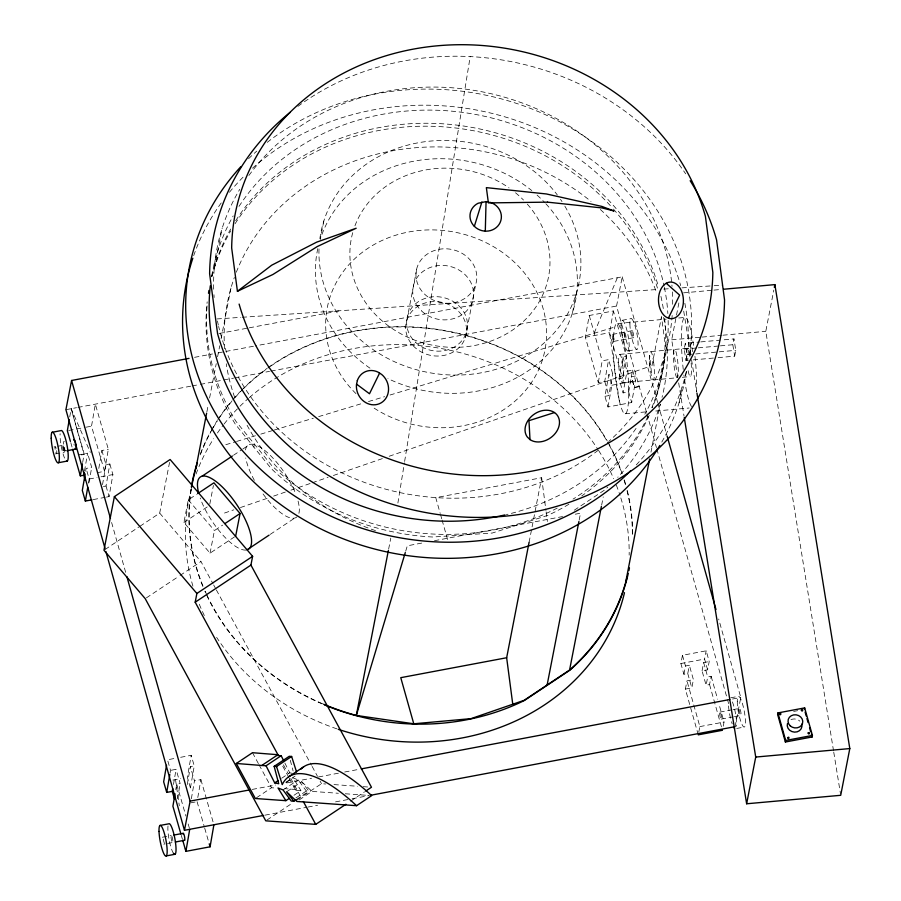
<?xml version="1.0" encoding="UTF-8"?>
<svg xmlns="http://www.w3.org/2000/svg" width="901" height="901" viewBox="0 0 901 901"><rect width="100%" height="100%" fill="white"/><g stroke="black" fill="none" stroke-linecap="round" stroke-linejoin="round"><path stroke-width="0.68" stroke-dasharray="4.5 3.38" d="M397.893 503.051L404.403 462.821M404.628 461.436L470.187 56.594M69.726 416.96L71.156 408.694L90.325 452.381M82.655 462.472L84.153 453.845L71.156 408.694L84.052 454.431L81.428 454.926M104.516 471.324L91.519 426.173L95.337 404.144L108.334 449.295L104.516 471.324L98.074 472.529M84.491 471.099L87.6 453.192L78.894 454.836M85.651 471.189L86.124 468.43L91.677 467.382L87.6 453.192M88.456 483.161L89.176 479.028L86.124 468.43M89.053 482.531L91.677 467.382M98.795 468.407L101.892 450.5L108.334 449.295M105.98 464.691L102.162 486.72L106.025 485.999L109.843 463.97L105.98 464.691L101.892 450.5M106.431 497.093L109.066 496.597L112.895 474.568L109.843 463.97M170.052 773.137L170.526 770.378L167.485 759.78L175.38 758.293M173.454 784.478L176.078 769.33L170.526 770.378M175.774 789.681L176.72 784.174L180.166 783.521L176.078 769.33M177.542 798.669L180.166 783.521M180.65 757.302L191.192 755.32L187.374 777.349L190.426 787.947L187.847 788.431M187.284 784.546L190.381 766.638L194.244 765.918L191.192 755.32M190.426 787.947L194.244 765.918M191.361 798.736L194.47 780.829L190.381 766.638M197.792 797.52L200.9 779.624L194.47 780.829M598.298 382.576L602.195 360.839L608.625 359.623L604.729 381.36L598.298 382.576L585.335 337.256L589.231 315.508L613.412 310.958L626.375 356.289L622.467 378.026L619.032 378.668L623.098 392.915L628.65 391.879L632.558 370.131L627.006 371.178L623.098 392.915M613.412 310.958L609.504 332.694L619.843 404.74M632.558 370.131L635.599 380.774L631.691 402.51L607.984 406.97L604.943 396.339L608.839 374.602L612.703 373.87L608.625 359.623M604.943 396.339L608.806 395.607L612.703 373.87M607.984 406.97L611.892 385.234L608.839 374.602M619.032 378.668L622.929 356.931L626.375 356.289M646.513 412.331L616.554 306.036L622.231 276.832L255.355 345.894M139.959 526.263L159.702 513.12L169.591 462.258M214.562 267.394L222.164 228.257M234.519 536.872L210.046 553.158L183.905 522.467L188.298 499.886L196.452 494.446M206.903 411.757L208.232 404.876M209.573 398.005L216.251 363.655M217.591 356.785L219.72 345.793M221.06 338.922L230.949 288.072M209.798 504.076L213.413 485.47M210.046 553.158L214.438 530.576L222.592 525.137M253.823 447.076L254.397 444.125M323.819 221.027L320.272 239.283A131.501 116.747 11 0 1 531.804 190.595M406.824 320.283L417.084 267.484M388.635 549.148L390.775 538.156M465.4 337.346A30.544 27.109 11 0 0 428.594 302.139A30.544 27.109 11 0 0 414.347 346.964A30.544 27.109 11 0 0 465.4 337.346L475.672 284.558A30.544 27.109 11 0 0 438.855 249.352A30.544 27.109 11 0 0 424.608 294.165A30.544 27.109 11 0 0 475.672 284.558M572.484 312.76L576.032 294.503M529.09 542.312L541.647 477.721L435.757 497.656L440.217 513.457M579.174 520.091L580.514 513.21L574.996 514.246M601.643 505.146L603.242 496.901M651.964 365.761L661.503 316.656L665.062 343.416A230.419 204.572 11 0 1 652.392 407.759M656.525 396.147L664.127 357.01M677.766 377.316L671.707 339.812L676.246 316.454M676.516 315.08L679.455 299.965M650.972 452.167L660.32 404.076A222.479 197.522 11 0 1 617.737 477.327M688.353 360.321L686.01 360.535L684.174 349.115L685.301 343.304L699.424 342.031M686.01 360.535L687.148 354.724L685.301 343.304M679.095 402.724L682.226 386.619M718.086 357.641L734.664 356.154L732.817 344.723L733.943 338.911L721.521 340.037M734.664 356.154L735.79 350.343L733.943 338.911M683.893 674.252L685.492 666.008L689.355 665.287L687.756 673.531L683.893 674.252L680.874 663.519L682.474 655.275L706.181 650.815L709.211 661.548L707.612 669.792L702.059 670.84L706.102 685.21L709.549 684.557L711.148 676.313L707.713 676.966L706.102 685.21M698.264 734.833L685.368 689.107L686.979 680.863L693.41 679.658L689.355 665.287M685.368 689.107L691.81 687.902L693.41 679.658M833.538 750.848L765.794 331.331L773.801 290.111M702.059 670.84L703.658 662.595L709.211 661.548M707.612 669.792L704.582 659.059L706.181 650.815M698.793 732.085L699.863 726.589L686.979 680.863M723.233 726.161L724.044 722.039L719.111 704.559M735.103 726.668L740.78 697.464L718.671 619.021M405.698 551.187L407.32 545.803L423.639 542.729M594.232 332.998L617.365 277.756M233.517 455.253L241.671 449.813M242.842 449.036L249.825 444.384M105.124 549.464L138.799 527.04M183.905 522.467L207.207 506.948M146.379 597.881L178.894 576.235M180.054 575.457L200.957 561.537L213.008 583.758M270.255 534.361L294.717 518.064M574.297 510.191L604.571 490.031A222.479 197.522 11 0 0 607.713 487.216M281.664 778.239L289.795 772.821L293.816 773.677M256.515 797.745L271.516 787.744L276.855 788.127M285.763 782.282L295.055 776.099M286.146 782.575L293.118 777.923L298.152 779.883L306.34 790.999L308.919 791.191L301.677 781.753L286.586 791.81M283.049 789.94L298.152 779.883M289.255 778.239L295.776 790.256L296.834 789.546L284.84 788.69M293.996 795.268L300.968 790.616L293.118 777.923M295.888 797.959L306.34 790.999M296.136 799.694L308.919 791.191M266.921 820.056L292.476 803.039M297.116 799.942L321.499 783.701L325.666 784.005M299.211 799.908L311.994 791.405L338.359 793.274M350.568 801.169L364.511 791.889M224.507 513.041L233.798 509.831M240.443 507.545L268.329 497.926M273.645 496.091L285.594 491.969M290.91 490.144L310.822 483.274M312.151 482.812L328.088 477.316M333.404 475.491L382.542 458.541M389.176 456.255L649.475 366.482L649.655 355.309L651.761 375.368M225.813 444.711L235.229 441.862M236.58 441.445L255.422 435.746M260.806 434.124L272.913 430.453M274.264 430.047L313.3 418.233M318.684 416.611L363.103 403.175M368.486 401.542L384.637 396.654M390.02 395.021L614.797 327.018M218.966 333.528L247.888 328.077M249.262 327.818L340.15 310.71M194.56 357.337L212.512 353.958M218.042 352.91L253.969 346.153M65.908 409.685L76.529 407.68M77.88 407.432L190.73 386.191M192.116 385.932L199.031 384.626M200.405 384.367L222.524 380.199M223.91 379.94L233.596 378.127M234.97 377.857L269.534 371.358M270.919 371.099L616.554 306.036M622.118 320.317L630.993 318.65M68.679 430.475L84.807 427.446M86.147 427.187L91.519 426.173M585.335 337.256L609.504 332.694L622.467 378.026M612.489 334.395L633.302 330.476M613.851 341.389L634.664 337.481M53.97 446.975L55.198 446.738M57.743 446.265L62.845 445.297M55.412 453.924L64.298 452.257M628.098 350.973L636.973 349.295M639.26 386.585L634.394 387.498L631.364 376.776L636.23 375.852M89.176 479.028L97.083 477.541M101.036 476.798L112.895 474.568M611.892 385.234L635.599 380.774M639.271 386.495L634.405 387.407L631.364 376.776M93.265 499.571L105.113 497.341M434.519 540.69L562.573 516.577M680.874 663.519L704.582 659.059M172.879 780.075L180.786 778.588M730.812 697.779L738.426 696.349M252.246 789.422L275.706 785.008M286.743 782.924L311.588 778.25M318.481 776.955L339.181 773.058M344.7 772.011L359.882 769.161M732.502 699.018L740.78 697.464M190.652 802.859L195.799 801.89M719.876 712.105L731.815 709.853M733.087 709.616L740.69 708.186M721.217 719.111L733.155 716.869M734.428 716.622L742.041 715.191M699.863 726.589L724.044 722.039M793.668 711.43L797.678 710.675M265.052 815.146L306.52 807.33M307.905 807.071L317.58 805.257M335.555 801.867L350.759 799.007M352.145 798.748L368.734 795.628M736.703 728.458L744.305 727.028M162.349 837.232L171.224 835.554M163.802 844.181L165.029 843.944M167.575 843.471L172.677 842.503M683.555 292.848L712.612 290.223M713.997 290.099L720.913 289.48M617.681 323.504L666.256 319.123M678.746 317.997L685.684 317.366M671.707 339.812L700.764 337.199M702.149 337.075L721.521 335.33M722.895 335.206L765.794 331.331M700.798 341.896L720.136 340.161M619.877 354.363L687.88 348.236M684.174 349.115L696.912 347.966M698.298 347.842L719.009 345.973M720.383 345.849L732.817 344.723M687.148 354.724L691.81 354.307M695.741 353.947L717.838 351.953M719.223 351.829L735.79 350.343M693.229 359.882L716.712 357.765M622.208 382.722L677.068 377.778A14.247 2.039 84.8 0 1 673.509 355.985A14.247 2.039 84.8 0 1 677.135 357.021L677.62 360.501A14.247 2.039 84.8 0 1 677.575 377.451M682.327 377.305L690.222 376.595M625.238 413.762L647.447 411.757M655.77 411.014L689.085 408.007M217.028 318.943L240.815 317.355M242.211 317.265L658.192 289.458M663.789 289.075L669.387 288.703M681.989 287.858L712.781 285.797M714.178 285.707L722.579 285.144M334.001 784.591L357.596 786.269M363.148 786.663L368.7 787.057M295.776 790.256L300.968 790.616M345.297 793.77L368.892 795.437M301.677 781.753L311.994 791.405M188.298 499.886L214.438 530.576M159.702 513.12L200.957 561.537M213.683 584.986L215.688 588.691M216.353 589.918L311.453 765.186M312.129 766.424L317.479 776.302M320.159 781.235L321.499 783.701M283.41 764.803L288.106 773.463M290.798 778.408L302.049 799.153M282.745 766.233L288.613 777.045M252.483 752.707L258.396 763.586M259.049 764.791L271.516 787.744M284.862 763.057L289.795 772.821M200.9 779.624L213.514 823.446M197.082 801.653L204.347 826.881M204.718 828.21L209.314 844.147M106.025 485.999L109.066 496.597M176.72 784.174L185.899 816.047M188.185 824.01L189.334 827.996M70.785 442.673L72.305 447.988M181.315 835.418L182.464 839.405M622.929 356.931L627.006 371.178M628.65 391.879L631.691 402.51M589.231 315.508L602.195 360.839M604.729 381.36L608.806 395.607M622.231 276.832L657.685 402.623M658.057 403.975L667.213 436.433M646.895 413.683L656.435 447.56M656.818 448.912L727.084 698.207M727.467 699.57L728.616 703.625M711.148 676.313L717.59 699.176M703.658 662.595L707.713 676.966M709.549 684.557L722.433 730.283M687.756 673.531L691.81 687.902M682.474 655.275L685.492 666.008M440.589 514.775L441.704 518.728M442.076 520.046L448.022 541.129M111.611 522.501L125.712 572.54M290.302 760.309L293.118 771.008M833.763 752.234L840.498 793.905M692.576 351.66L691.135 342.774L690.008 348.586L691.033 354.938M683.713 311.149L690.662 354.217M691.563 359.769L696.721 391.721M678.667 382.88L684.05 416.217M175.515 779.579L179.31 805.809M690.301 355.985L690.279 355.839A14.247 2.039 84.8 0 0 687.384 348.563A14.247 2.039 84.8 0 0 686.956 361.819M541.647 477.721L545.95 510.54M546.13 511.903L547.391 521.476M63.475 445.972L64.117 452.257A3.57 0.676 79.3 0 1 62.642 446.659A3.57 0.676 79.3 0 1 63.948 447.403A3.57 0.676 79.3 0 1 64.117 452.257M336.884 728.841A222.761 197.769 11 0 1 216.623 637.334M204.336 615.552A222.761 197.769 11 0 1 198.243 601.631M192.927 586.168A222.761 197.769 11 0 1 191.44 488.657M196.069 474.05A222.761 197.769 11 0 1 213.627 438.697M217.445 432.987A222.761 197.769 11 0 1 223.2 425.137M224.067 424.044A222.761 197.769 11 0 1 239.024 407.207M240.026 406.216A222.761 197.769 11 0 1 248.259 398.535M249.295 397.634A222.761 197.769 11 0 1 597.937 449.408M598.681 450.579A222.761 197.769 11 0 1 613.694 478.746M616.318 485.11A222.761 197.769 11 0 1 620.001 495.37M620.823 497.938A222.761 197.769 11 0 1 629.157 555.129M732.209 723.852A15.621 2.94 79.3 0 1 731.511 721.746M730.508 718.131A15.621 2.94 79.3 0 1 728.402 703.095M732.412 701.924A15.621 2.94 79.3 0 1 736.455 726.229M64.568 458.102A15.621 2.94 79.3 0 1 60.108 433.73M56.673 450.646A3.57 0.676 79.3 0 1 56.177 453.338A3.57 0.676 79.3 0 1 54.995 447.651A3.57 0.676 79.3 0 1 56.301 448.844M74.209 445.319A4.865 0.912 79.3 0 1 73.961 444.069M66.066 450.432A4.865 0.912 79.3 0 1 64.016 446.592A4.865 0.912 79.3 0 1 64.32 441.625M164.399 843.268A3.57 0.676 79.3 0 1 163.43 839.158M173.42 853.27A15.621 2.94 79.3 0 1 168.994 839.158A15.621 2.94 79.3 0 1 168.217 824.888M322.22 703.906A222.761 197.769 11 0 1 204.91 591.304M202.759 586.224A222.761 197.769 11 0 1 191.339 487.092M200.551 453.451A222.761 197.769 11 0 1 210.643 431.647M211.33 430.408A222.761 197.769 11 0 1 217.118 420.733M217.862 419.584A222.761 197.769 11 0 1 231.996 400.641M232.92 399.571A222.761 197.769 11 0 1 240.533 391.259M241.513 390.246A222.761 197.769 11 0 1 266.944 368.464M268.093 367.653A222.761 197.769 11 0 1 607.218 440.927M607.905 442.143A222.761 197.769 11 0 1 622.186 473.554M624.314 479.974A222.761 197.769 11 0 1 625.891 485.279M627.299 490.64A222.761 197.769 11 0 1 632.648 537.165M322.333 703.681A222.479 197.522 11 0 1 206.892 594.998M206.318 593.736A222.479 197.522 11 0 1 205.18 591.214M203.018 586.146A222.479 197.522 11 0 1 191.395 488.522M200.315 454.859A222.479 197.522 11 0 1 212.276 429.293M212.974 428.076A222.479 197.522 11 0 1 217.366 420.868M219.619 417.433A222.479 197.522 11 0 1 234.069 398.681M234.992 397.623A222.479 197.522 11 0 1 242.729 389.423M243.732 388.421A222.479 197.522 11 0 1 269.422 367.045M270.582 366.234A222.479 197.522 11 0 1 608.333 443.461M608.997 444.677A222.479 197.522 11 0 1 621.915 473.622M624.044 480.03A222.479 197.522 11 0 1 625.609 485.324M627.028 490.685A222.479 197.522 11 0 1 632.367 537.154M375.458 530.61A222.479 197.522 11 0 1 246.221 423.661M234.62 397.172A222.479 197.522 11 0 1 226.241 363.79M224.563 348.721A222.479 197.522 11 0 1 234.35 277.463M236.321 272.203A222.479 197.522 11 0 1 591.011 201.43M600.336 209.471A222.479 197.522 11 0 1 656.908 293.591M663.564 317.422A222.479 197.522 11 0 1 662.032 397.341M668.148 320.474A230.419 204.572 11 0 1 644.812 414.223M636.05 428.38A230.419 204.572 11 0 1 506.351 514.606M211.712 275.931A230.419 204.572 11 0 1 233.213 215.902M238.99 206.408A230.419 204.572 11 0 1 475.931 114.517A230.419 204.572 11 0 1 664.093 285.977M664.375 287.34A230.419 204.572 11 0 1 667.855 313.582M664.611 318.425A230.419 204.572 11 0 1 651.4 408.649M647.999 416.251A230.419 204.572 11 0 1 573.047 499.109M557.246 508.096A230.419 204.572 11 0 1 271.865 465.704L235.961 421.353A230.419 204.572 11 0 1 207.207 304.527M211.724 276.607A230.419 204.572 11 0 1 230.656 229.045M235.679 220.722A230.419 204.572 11 0 1 465.794 126.365A230.419 204.572 11 0 1 658.53 286.957M660.929 296.395A230.419 204.572 11 0 1 663.744 311.509M355.974 393.624A110.879 98.446 11 0 1 403.457 233.1A110.879 98.446 11 0 1 545.184 348.8A110.879 98.446 11 0 1 372.158 406.835M686.325 371.775A253.969 225.475 11 0 1 634.664 466.628M248.541 158.756A253.969 225.475 11 0 1 256.695 151.154M267.248 142.347A253.969 225.475 11 0 1 556.536 120.092A253.969 225.475 11 0 1 689.074 357.922M686.382 371.235A253.969 225.475 11 0 1 660.512 444.294M193.704 255.636A253.969 225.475 11 0 1 221.894 202.004M229.451 192.24A253.969 225.475 11 0 1 244.419 175.83M252.517 168.183A253.969 225.475 11 0 1 499.638 115.362A253.969 225.475 11 0 1 680.683 285.628M684.85 303.254A253.969 225.475 11 0 1 687.711 360.017M649.17 415.406A230.419 204.572 11 0 1 581.742 495.922M568.903 504.245A230.419 204.572 11 0 1 547.898 515.338L492.273 533.032L432.773 537.007A230.419 204.572 11 0 1 271.291 468.655L235.386 424.292A230.419 204.572 11 0 1 207.185 301.846M211.848 276.821A230.419 204.572 11 0 1 230.78 230.791M235.116 223.673A230.419 204.572 11 0 1 612.489 208.03M613.423 209.077A230.419 204.572 11 0 1 657.955 289.897M672.169 315.519A230.419 204.572 11 0 1 608.727 441.479M598.196 450.263A230.419 204.572 11 0 1 373.194 485.436A230.419 204.572 11 0 1 218.65 326.421M218.335 325.058A230.419 204.572 11 0 1 217.445 320.97M214.145 297.488A230.419 204.572 11 0 1 213.965 294.717M213.706 289.198A230.419 204.572 11 0 1 239.79 189.266M248.879 175.504A230.419 204.572 11 0 1 498.444 95.529A230.419 204.572 11 0 1 672.033 286.405M672.416 291.935A230.419 204.572 11 0 1 672.664 304.29M545.871 203.772A131.501 116.747 11 0 1 549.644 352.246A131.501 116.747 11 0 1 387.914 378.566M369.984 368.171A131.501 116.747 11 0 1 317.771 248.653M537.086 195.1A131.501 116.747 11 0 1 544.936 202.77M564.859 206.149A131.501 116.747 11 0 1 480.087 373.014A131.501 116.747 11 0 1 319.022 248.349M319.866 238.641A131.501 116.747 11 0 1 418.12 142.797A131.501 116.747 11 0 1 557.325 194.965M560.501 199.358A131.501 116.747 11 0 1 562.01 201.587M527.322 204.133A100.439 89.165 11 0 1 470.412 346.198A100.439 89.165 11 0 1 353.609 229.699M354.949 225.824A100.439 89.165 11 0 1 509.031 187.892M515.518 192.791A100.439 89.165 11 0 1 523.504 200.045M297.938 106.363A258.474 229.473 11 0 1 685.672 173.825M691.529 406.565A45.422 6.487 84.8 0 1 683.915 375.041M683.251 369.466A45.422 6.487 84.8 0 1 683.566 318.582A45.422 6.487 84.8 0 1 693.826 347.099M694.953 356.278A45.422 6.487 84.8 0 1 696.586 392.036M691.146 363.013A14.247 2.039 84.8 0 1 690.718 376.269A14.247 2.039 84.8 0 1 687.823 368.982M245.917 550.06A43.406 14.855 56.3 0 1 200.202 498.039M297.003 516.814A43.406 14.855 56.3 0 1 262.033 492.554M254.375 480.334A43.406 14.855 56.3 0 1 245.725 457.967M245.466 449.937A43.406 14.855 56.3 0 1 267.079 452.381A43.406 14.855 56.3 0 1 295.753 493.985M298.073 501.114A43.406 14.855 56.3 0 1 297.859 515.789M790.988 719.651A7.399 6.566 11 0 1 799.863 721.149M653.687 362.664L653.191 359.184A14.247 2.039 84.8 0 0 649.576 357.134A14.247 2.039 84.8 0 0 652.752 379.614A14.247 2.039 84.8 0 0 653.687 362.664M622.76 365.446L622.276 361.965A14.247 2.039 84.8 0 0 618.66 359.916A14.247 2.039 84.8 0 0 621.836 382.407A14.247 2.039 84.8 0 0 622.76 365.446M719.617 713.265A3.57 0.676 79.3 0 0 721.025 719.043A3.57 0.676 79.3 0 0 721.003 714.516A3.57 0.676 79.3 0 0 719.617 713.265M739.203 709.583A3.57 0.676 79.3 0 0 740.622 715.36A3.57 0.676 79.3 0 0 740.588 710.833A3.57 0.676 79.3 0 0 739.203 709.583M737.277 701.428A15.621 2.94 79.3 0 0 743.471 726.724A15.621 2.94 79.3 0 0 743.336 706.925A15.621 2.94 79.3 0 0 737.277 701.428M624.179 333.347A3.57 0.676 79.3 0 0 625.598 339.091A3.57 0.676 79.3 0 0 625.542 334.508A3.57 0.676 79.3 0 0 624.179 333.347M631.826 331.906A3.57 0.676 79.3 0 0 633.257 337.65A3.57 0.676 79.3 0 0 633.189 333.066A3.57 0.676 79.3 0 0 631.826 331.906M621.026 325.576A15.621 2.94 79.3 0 0 627.276 350.726A15.621 2.94 79.3 0 0 627.017 330.633A15.621 2.94 79.3 0 0 621.026 325.576M629.9 323.898A15.621 2.94 79.3 0 0 636.151 349.059A15.621 2.94 79.3 0 0 635.903 328.966A15.621 2.94 79.3 0 0 629.9 323.898M612.241 335.589A3.57 0.676 79.3 0 0 613.66 341.344A3.57 0.676 79.3 0 0 613.604 336.749A3.57 0.676 79.3 0 0 612.241 335.589M171.021 836.916A3.57 0.676 79.3 0 0 172.496 842.514A3.57 0.676 79.3 0 0 172.328 837.66A3.57 0.676 79.3 0 0 171.021 836.916M415.293 342.065A30.544 27.109 11 0 0 466.358 332.458A30.544 27.109 11 0 0 429.552 297.251A30.544 27.109 11 0 0 415.293 342.065M421.375 310.777A30.544 27.109 11 0 0 472.439 301.171A30.544 27.109 11 0 0 435.634 265.964A30.544 27.109 11 0 0 421.375 310.777M613.547 337.909A45.422 6.487 84.8 0 0 623.526 412.692A45.422 6.487 84.8 0 0 626.06 355.017A45.422 6.487 84.8 0 0 613.547 337.909"/><path stroke-width="1.35" d="M485.301 231.152L486.056 201.621L478.149 203.232A15.745 14.743 11.5 0 0 474.309 226.309L474.343 226.331A15.745 14.743 11.5 0 0 499.098 224.405A15.745 14.743 11.5 0 0 490.11 202.32M69.253 419.708L67.338 430.723L70.402 441.355M84.255 472.473L83.77 475.232L80.335 475.874L82.43 463.812M85.178 473.937L82.306 490.459L85.358 501.057L91.947 499.818M85.358 501.057L87.746 487.283M166.527 765.287L163.655 781.82L166.708 792.407L172.26 791.371L172.744 788.612M166.708 792.407L169.816 774.511M175.053 793.815L172.902 806.204L180.932 834.089M189.717 829.325L185.899 851.355L210.079 846.805L213.897 824.775M189.03 358.373L71.584 380.481L65.908 409.685L105.113 548.81M365.671 791.112L371.471 787.249L250.929 565.085L252.618 556.345L170.12 459.51L114.382 496.631L103.964 550.241L145.219 598.658L265.761 820.834L315.733 824.37L345.928 804.266M195.945 468.092L206.633 413.131M289.345 798.354L285.865 800.674L255.355 798.511L236.321 763.474L261.774 765.478L277.936 754.723L195.19 602.206L196.88 593.477L252.618 556.345M235.679 536.095L240.071 513.502L213.931 482.812L197.612 493.669M263.666 815.405L184.457 830.305L190.134 801.113L126.861 576.595M388.365 550.522L356.312 715.439L413.773 723.796L471.02 718.638L524.168 700.302L569.578 670.051A222.479 197.522 11 0 0 627.04 577.361M512.759 704.244L506.655 657.741L529.09 542.312M547.053 685.391L578.915 521.465M569.578 670.051L601.372 506.52M625.598 582.722L649.632 459.037M774.331 287.363L774.871 284.615L723.683 289.232M774.871 284.615L849.801 748.573L840.712 795.301L746.636 803.782L755.725 757.054L696.946 393.106M777.923 712.916L777.619 714.448L785.39 742.007L812.128 736.973L812.42 735.441L804.661 707.893L777.923 712.916L785.683 740.476L785.39 742.007M804.356 709.414L804.661 707.893M405.292 552.538L356.312 715.439A222.479 197.522 11 0 1 323.605 704.222M474.343 226.331L481.911 201.959M668.418 318.087L679.636 295.111L666.244 283.263M379.58 373.127L369.489 393.76L356.582 384.153M237.425 291.293L271.708 265.198L316.623 242.166L356.188 228.235L317.208 246.592L272.947 274.467L237.425 291.293L231.67 247.978A241.536 214.438 11 0 1 443.731 45.298A241.536 214.438 11 0 1 705.393 216.308L712.837 272.406A241.536 214.438 11 0 1 500.776 475.086A241.536 214.438 11 0 1 239.114 304.076M202.061 476.201L232.357 456.03M224.923 523.582L240.071 513.502M269.084 535.138L246.953 549.88A43.406 14.855 56.3 0 0 228.37 493.5A43.406 14.855 56.3 0 0 198.704 493.151M195.19 602.206L250.929 565.085M236.321 763.474L252.483 752.707L277.936 754.723M261.774 765.478L266.054 765.782L281.157 755.725L283.624 760.613M266.054 765.782L274.692 782.879L278.724 783.735L274.152 766.357L289.255 756.299L291.631 756.468L296.553 771.966M274.152 766.357L276.539 766.526L291.631 756.468M274.692 782.879L278.184 780.559M288.523 776.899L303.614 766.841M285.865 800.674L278.015 787.981L283.049 789.94L291.248 801.057L293.816 801.237L296.136 799.694M293.816 801.237L286.586 791.81L296.891 801.462L356.571 805.697L371.662 795.639A142.808 48.891 56.3 0 0 300.911 769.217M554.487 412.557L528.977 420.666L530.002 439.598A18.516 14.371 -35.4 0 0 558.44 427.907A18.516 14.371 -35.4 0 0 540.825 411.014A18.516 14.371 -35.4 0 0 527.31 437.008L530.036 439.62M52.089 432.3L60.964 430.622A15.621 2.94 79.3 0 1 67.102 445.713A15.621 2.94 79.3 0 1 66.539 461.087M66.944 450.725L75.752 449.07M58.441 462.72L67.316 461.053M506.655 657.741L400.765 677.676L413.773 723.796M190.134 801.113L249.476 789.94M361.267 768.902L729.742 699.536M159.905 825.485L168.78 823.818A15.621 2.94 79.3 0 1 175.256 840.915A15.621 2.94 79.3 0 1 173.42 853.27M370.12 795.369L735.103 726.668M698.264 734.833L722.433 730.283M173.882 835.058L183.162 833.312M175.335 842.007L184.615 840.261M166.246 855.916L175.121 854.249M785.683 740.476L812.42 735.441M755.725 757.054L849.801 748.573M276.877 755.421L281.157 755.725M114.382 496.631L196.88 593.477M303.355 801.552L315.733 824.37M276.539 766.526L282.272 784.602A142.808 48.891 56.3 0 1 356.571 805.697M209.314 844.147L210.079 846.805M83.77 475.232L85.257 480.391M172.26 791.371L174.49 799.108M72.688 449.317L80.335 475.874M182.847 840.723L185.899 851.355L185.505 848.596M805.1 712.038L806.204 715.98M806.947 718.604L808.062 722.534M809.537 727.783L810.652 731.725M811.384 734.349L812.128 736.973M667.213 436.433L716.002 609.549M71.584 380.481L110.463 518.435M105.879 551.513L184.457 830.305M684.276 417.602L746.636 803.782M624.483 592.689A222.761 197.769 11 0 1 338.202 729.292M734.597 728.391A15.621 2.94 79.3 0 1 733.617 727.062M73.736 440.037A4.865 0.912 79.3 0 1 75.898 444.508A4.865 0.912 79.3 0 1 75.155 448.315M182.971 834.022A3.57 0.676 79.3 0 1 184.48 836.297A3.57 0.676 79.3 0 1 184.221 840.036M628.29 573.363A222.761 197.769 11 0 1 569.792 670.243L524.314 700.528A222.761 197.769 11 0 1 324.765 704.987M191.339 487.092A222.761 197.769 11 0 1 197.285 462.697M629.45 567.878A222.761 197.769 11 0 1 628.898 570.626M191.62 487.137A222.479 197.522 11 0 1 196.733 465.434M504.988 514.921A230.419 204.572 11 0 1 210.316 285.752M208.491 293.275A230.419 204.572 11 0 1 208.919 290.471M630.779 470.615A253.969 225.475 11 0 1 277.542 483.724A253.969 225.475 11 0 1 240.781 166.741M659.802 445.488A253.969 225.475 11 0 1 340.871 537.886A253.969 225.475 11 0 1 192.825 258.227M290.37 112.208A258.474 229.473 11 0 0 209.618 273.746L217.591 333.787A258.474 229.473 11 0 0 497.6 516.791A258.474 229.473 11 0 0 724.539 299.898L716.565 239.857A258.474 229.473 11 0 0 690.166 180.718M486.056 201.621A15.745 14.743 11.5 0 1 488.781 201.97M801.732 724.201A7.399 6.566 11 0 1 794.502 732.13A7.399 6.566 11 0 1 787.497 723.469M779.489 713.806C780.514 716.836 782.068 711.824 779.489 713.806M787.609 737.66C788.634 740.69 790.188 735.689 787.609 737.66M801.327 710.101C802.352 713.13 803.906 708.118 801.327 710.101M808.118 733.009C809.143 736.038 810.697 731.026 808.118 733.009M357.337 380.549L356.447 384.84A17.479 15.722 64.1 0 0 379.321 403.749A17.479 15.722 64.1 0 0 381.63 374.422L377.891 372.045A17.479 15.722 64.1 0 0 357.337 380.549M547.493 202.151L488.387 202.905L486.36 187.633L546.411 193.963L601.902 206.43L614.088 210.992L602.105 207.94L547.493 202.151M669.252 318.447L666.121 317.084A18.313 12.456 88.3 0 1 662.573 286.529A18.313 12.456 88.3 0 1 682.857 295.37A18.313 12.456 88.3 0 1 669.252 318.447M51.199 438.258A15.621 2.94 79.3 0 0 57.664 462.754A15.621 2.94 79.3 0 0 56.921 441.513A15.621 2.94 79.3 0 0 51.199 438.258M159.015 831.454A15.621 2.94 79.3 0 0 165.469 855.95A15.621 2.94 79.3 0 0 164.737 834.709A15.621 2.94 79.3 0 0 159.015 831.454M790.132 725.755A7.399 6.566 11 0 0 802.498 723.424A7.399 6.566 11 0 0 793.578 714.898A7.399 6.566 11 0 0 790.132 725.755"/></g></svg>
